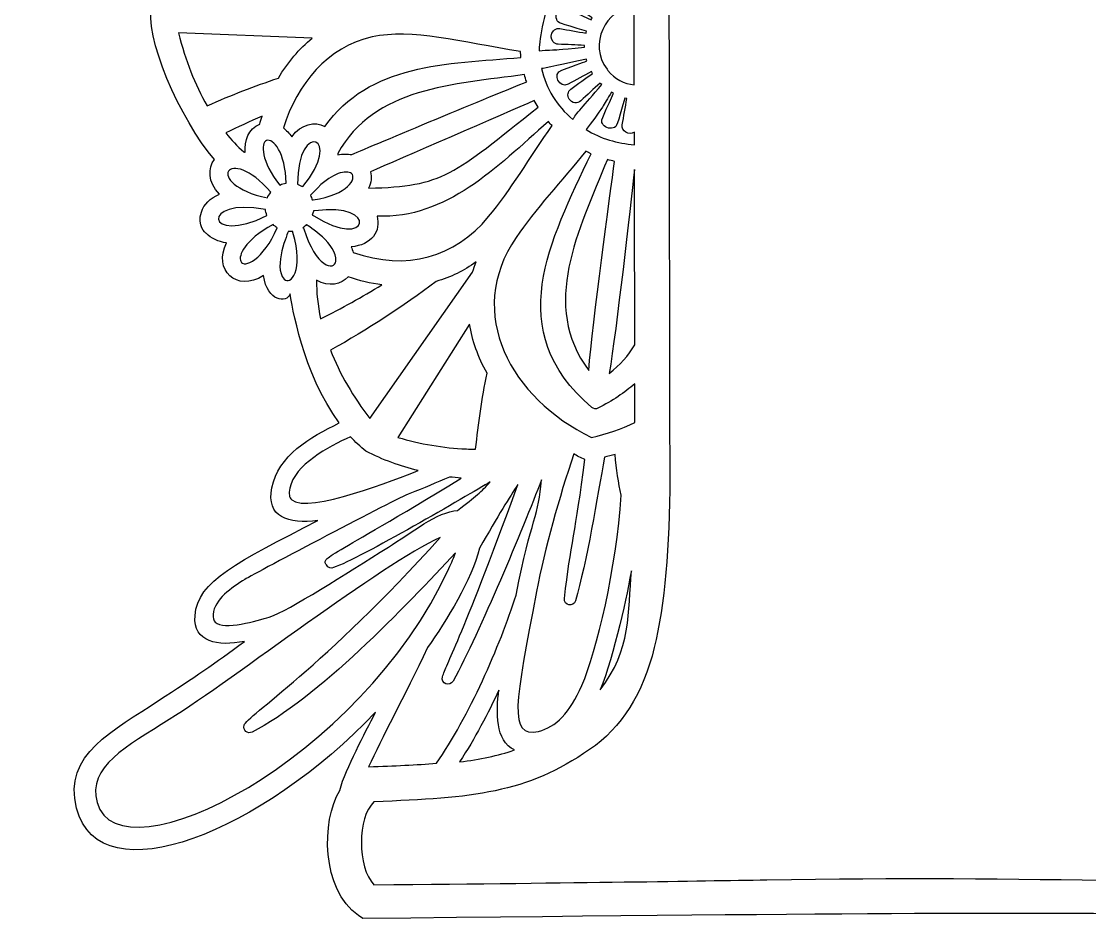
# Model space of a CAD drawing. Header units: millimetres. Extents: x -471 to 1551, y -2688 to 316.
# Drawn here: x 38.9 to 90.6, y -565 to -521.6 of the extents above; entities that cross this region are included whole.
import ezdxf

# ---------------------------------------------------------------- set-up
doc = ezdxf.new("R2010")
doc.units = ezdxf.units.MM
doc.header["$MEASUREMENT"] = 0
doc.layers.add('Layer 1', color=7, linetype='Continuous')

msp = doc.modelspace()

# ---------------------------------------------------------------- linework, layer by layer
at = {"layer": 'Layer 1', "color": 250}
for points, knots in [([(129.0453, -459.912), (114.3937, -454.6228), (101.4377, -456.0787), (81.2573, -456.0787), (81.2573, -456.0787), (74.1067, -456.0787), (59.105, -455.8023), (55.4559, -455.7469), (55.4559, -455.7469), (55.3452, -455.8576), (53.7051, -456.3367), (53.7051, -459.3407), (53.7051, -459.3407), (53.7051, -462.2894), (55.29, -462.9529), (55.3822, -463.0819), (55.3822, -463.0819), (60.008, -463.3215), (62.2933, -463.1925), (65.4448, -465.3303), (65.4448, -465.3303), (68.6515, -467.5419), (68.5778, -473.5868), (68.6146, -477.9915), (68.6146, -477.9915), (68.5962, -478.0283), (68.5593, -478.0836), (68.5409, -478.1205), (68.5409, -478.1205), (68.5778, -476.8488), (68.3198, -475.7431), (67.0482, -475.8905), (67.0482, -475.8905), (64.9288, -476.1485), (64.2653, -480.0003), (64.0073, -482.1197), (64.0073, -482.1197), (63.6571, -480.7927), (62.9937, -479.9634), (61.7957, -480.59), (61.7957, -480.59), (59.8238, -481.6221), (59.9343, -485.3633), (60.7084, -488.7543), (60.7084, -488.7543), (59.1603, -486.7639), (57.7597, -485.6581), (56.2669, -487.7222), (56.2669, -487.7222), (55.6034, -488.6622), (55.4007, -489.5836), (55.6034, -490.5788), (55.6034, -490.5788), (55.1426, -490.8368), (54.7003, -491.3344), (54.2765, -492.0716), (54.2765, -492.0716), (54.7003, -489.3255), (54.9584, -487.4826), (54.4792, -486.4137), (54.4792, -486.4137), (54.0737, -485.4922), (52.9126, -484.9209), (52.0464, -485.3632), (52.0464, -485.3632), (51.0328, -485.8608), (50.3877, -487.6485), (49.9824, -489.3255), (49.9824, -489.3255), (49.669, -486.3399), (49.4663, -485.6581), (49.1714, -483.4649), (49.1714, -483.4649), (49.1714, -483.4649), (49.024, -483.4649), (49.024, -483.4649), (49.024, -483.4649), (49.024, -483.4649), (49.024, -483.4649), (49.024, -483.4649), (49.024, -483.4649), (49.024, -483.4649), (49.153, -483.4464), (49.153, -483.4464), (49.153, -483.4464), (48.8581, -481.327), (48.5264, -478.9312), (47.3284, -477.8439), (47.3284, -477.8439), (46.2963, -476.9224), (44.4349, -476.8856), (43.4213, -477.8992), (43.4213, -477.8992), (41.4862, -479.8711), (42.3524, -485.7133), (42.9422, -488.4041), (42.9422, -488.4041), (42.1129, -487.2983), (41.0992, -486.5058), (40.2883, -487.6116), (40.2883, -487.6116), (38.8877, -489.5099), (41.3572, -493.5091), (42.6842, -495.4627), (42.6842, -495.4627), (41.4494, -494.5412), (40.3068, -494.2832), (39.9381, -495.7944), (39.9381, -495.7944), (39.201, -498.6694), (43.1449, -501.9868), (45.5407, -503.756), (45.5407, -503.756), (42.7947, -503.2031), (40.9886, -503.3322), (41.5784, -506.244), (41.5784, -506.244), (42.205, -508.9163), (43.9374, -509.8562), (46.3885, -510.3354), (46.3885, -510.3354), (45.854, -510.5934), (45.1169, -511.1279), (45.2274, -512.2521), (45.2274, -512.2521), (45.3011, -513.0631), (45.854, -514.1135), (46.2042, -514.5743), (46.2042, -514.5743), (46.7018, -515.2562), (47.2731, -515.6985), (47.955, -515.9197), (47.955, -515.9197), (46.4437, -517.7074), (45.4117, -520.0295), (45.2643, -520.7298), (45.2643, -520.7298), (45.2643, -520.7298), (45.2274, -520.8035), (45.2274, -520.8035), (45.2274, -520.8035), (44.7483, -522.2041), (46.5912, -526.3877), (48.2314, -528.2859), (48.2314, -528.2859), (47.9181, -528.6914), (47.8997, -529.3732), (48.471, -529.963), (48.471, -529.963), (48.0287, -530.1473), (47.7154, -530.4606), (47.6049, -530.8292), (47.6049, -530.8292), (47.3653, -531.4742), (47.8076, -531.8612), (47.8445, -531.8612), (47.8445, -531.8612), (48.0657, -532.1009), (48.4158, -532.2667), (48.8213, -532.322), (48.8213, -532.322), (48.1578, -533.6121), (49.3004, -534.7363), (50.609, -533.907), (50.609, -533.907), (50.7933, -535.1786), (51.7332, -535.2523), (51.8991, -534.7916), (51.8991, -534.7916), (51.9728, -535.2707), (52.4888, -538.6249), (54.2765, -541.0392), (54.2765, -541.0392), (52.8574, -541.7211), (51.3093, -542.6242), (51.0144, -544.1722), (51.0144, -544.1722), (50.7196, -545.5913), (51.8069, -545.9599), (53.2444, -545.7572), (53.2444, -545.7572), (49.3742, -547.766), (47.4023, -548.6875), (47.2917, -550.3646), (47.2917, -550.3646), (47.1996, -551.6731), (48.3975, -551.8574), (49.6876, -551.6178), (49.6876, -551.6178), (48.2132, -552.6868), (47.3102, -553.3502), (45.5225, -554.4744), (45.5225, -554.4744), (43.3846, -555.9119), (40.8782, -557.0729), (41.5601, -559.69), (41.5601, -559.69), (42.7028, -564.0578), (50.609, -560.7773), (56.0274, -555.0457), (56.0274, -555.0457), (55.5114, -556.0778), (54.6083, -557.718), (54.295, -558.8238), (54.295, -558.8238), (53.4104, -560.3166), (53.3919, -563.5971), (55.1981, -564.8871), (55.1981, -564.8871), (55.1981, -564.8871), (55.4192, -565.0346), (55.4192, -565.0346), (55.4192, -565.0346), (105.8794, -564.4633), (87.9843, -565.0346), (108.1648, -565.0346), (108.1648, -565.0346), (125.5992, -565.0346), (139.7163, -560.2797), (150.1289, -550.8991), (150.1289, -550.8991), (159.9888, -542.2004), (163.4351, -525.7611), (163.4351, -512.6208), (163.4351, -512.6208), (163.3981, -486.0084), (149.0783, -467.1364), (129.0453, -459.912)], [0, 0, 0, 0, 0.0172414, 0.0172414, 0.0172414, 0.0172414, 0.0344828, 0.0344828, 0.0344828, 0.0344828, 0.0517241, 0.0517241, 0.0517241, 0.0517241, 0.0689655, 0.0689655, 0.0689655, 0.0689655, 0.0862069, 0.0862069, 0.0862069, 0.0862069, 0.1034483, 0.1034483, 0.1034483, 0.1034483, 0.1206897, 0.1206897, 0.1206897, 0.1206897, 0.137931, 0.137931, 0.137931, 0.137931, 0.1551724, 0.1551724, 0.1551724, 0.1551724, 0.1724138, 0.1724138, 0.1724138, 0.1724138, 0.1896552, 0.1896552, 0.1896552, 0.1896552, 0.2068966, 0.2068966, 0.2068966, 0.2068966, 0.2241379, 0.2241379, 0.2241379, 0.2241379, 0.2413793, 0.2413793, 0.2413793, 0.2413793, 0.2586207, 0.2586207, 0.2586207, 0.2586207, 0.2758621, 0.2758621, 0.2758621, 0.2758621, 0.2931034, 0.2931034, 0.2931034, 0.2931034, 0.3103448, 0.3103448, 0.3103448, 0.3103448, 0.3275862, 0.3275862, 0.3275862, 0.3275862, 0.3448276, 0.3448276, 0.3448276, 0.3448276, 0.362069, 0.362069, 0.362069, 0.362069, 0.3793103, 0.3793103, 0.3793103, 0.3793103, 0.3965517, 0.3965517, 0.3965517, 0.3965517, 0.4137931, 0.4137931, 0.4137931, 0.4137931, 0.4310345, 0.4310345, 0.4310345, 0.4310345, 0.4482759, 0.4482759, 0.4482759, 0.4482759, 0.4655172, 0.4655172, 0.4655172, 0.4655172, 0.4827586, 0.4827586, 0.4827586, 0.4827586, 0.5, 0.5, 0.5, 0.5, 0.5172414, 0.5172414, 0.5172414, 0.5172414, 0.5344828, 0.5344828, 0.5344828, 0.5344828, 0.5517241, 0.5517241, 0.5517241, 0.5517241, 0.5689655, 0.5689655, 0.5689655, 0.5689655, 0.5862069, 0.5862069, 0.5862069, 0.5862069, 0.6034483, 0.6034483, 0.6034483, 0.6034483, 0.6206897, 0.6206897, 0.6206897, 0.6206897, 0.637931, 0.637931, 0.637931, 0.637931, 0.6551724, 0.6551724, 0.6551724, 0.6551724, 0.6724138, 0.6724138, 0.6724138, 0.6724138, 0.6896552, 0.6896552, 0.6896552, 0.6896552, 0.7068966, 0.7068966, 0.7068966, 0.7068966, 0.7241379, 0.7241379, 0.7241379, 0.7241379, 0.7413793, 0.7413793, 0.7413793, 0.7413793, 0.7586207, 0.7586207, 0.7586207, 0.7586207, 0.7758621, 0.7758621, 0.7758621, 0.7758621, 0.7931034, 0.7931034, 0.7931034, 0.7931034, 0.8103448, 0.8103448, 0.8103448, 0.8103448, 0.8275862, 0.8275862, 0.8275862, 0.8275862, 0.8448276, 0.8448276, 0.8448276, 0.8448276, 0.862069, 0.862069, 0.862069, 0.862069, 0.8793103, 0.8793103, 0.8793103, 0.8793103, 0.8965517, 0.8965517, 0.8965517, 0.8965517, 0.9137931, 0.9137931, 0.9137931, 0.9137931, 0.9310345, 0.9310345, 0.9310345, 0.9310345, 0.9482759, 0.9482759, 0.9482759, 0.9482759, 0.9655172, 0.9655172, 0.9655172, 0.9655172, 1, 1, 1, 1]), ([(148.9862, -549.6826), (137.7073, -559.8373), (123.1847, -563.3942), (108.1278, -563.3942), (108.1278, -563.3942), (97.2359, -563.3942), (87.7262, -562.9334), (74.973, -563.1546), (74.973, -563.1546), (71.5266, -563.2099), (66.3294, -563.3021), (55.9536, -563.3942), (55.9536, -563.3942), (55.1427, -562.5649), (55.1427, -560.1137), (55.9536, -559.3766), (55.9536, -559.3766), (60.7822, -559.1923), (63.307, -558.9711), (66.3848, -556.8517), (66.3848, -556.8517), (67.9328, -555.8012), (68.9833, -554.1242), (69.5178, -551.9126), (69.5178, -551.9126), (70.0154, -549.8301), (70.2734, -547.0656), (70.2734, -543.6562), (70.2734, -543.6562), (70.0522, -475.9642), (70.8263, -474.4531), (69.5178, -468.961), (69.5178, -468.961), (68.9833, -466.7126), (67.9328, -465.0355), (66.3848, -463.9666), (66.3848, -463.9666), (63.307, -461.8472), (60.9296, -461.6444), (55.9905, -461.4417), (55.9905, -461.4417), (55.1427, -460.594), (55.198, -458.0691), (55.9352, -457.4241), (55.9352, -457.4241), (68.283, -457.6268), (76.8159, -457.7374), (81.2758, -457.7374), (81.2758, -457.7374), (101.4563, -457.7374), (114.1727, -456.2999), (128.5109, -461.4602), (128.5109, -461.4602), (147.8804, -468.445), (161.7763, -486.635), (161.7763, -512.6392), (161.7763, -512.6392), (161.7394, -525.245), (158.4774, -541.3155), (148.9862, -549.6826)], [0, 0, 0, 0, 0.0625, 0.0625, 0.0625, 0.0625, 0.125, 0.125, 0.125, 0.125, 0.1875, 0.1875, 0.1875, 0.1875, 0.25, 0.25, 0.25, 0.25, 0.3125, 0.3125, 0.3125, 0.3125, 0.375, 0.375, 0.375, 0.375, 0.4375, 0.4375, 0.4375, 0.4375, 0.5, 0.5, 0.5, 0.5, 0.5625, 0.5625, 0.5625, 0.5625, 0.625, 0.625, 0.625, 0.625, 0.6875, 0.6875, 0.6875, 0.6875, 0.75, 0.75, 0.75, 0.75, 0.8125, 0.8125, 0.8125, 0.8125, 0.875, 0.875, 0.875, 0.875, 1, 1, 1, 1]), ([(64.597, -520.3243), (65.5553, -520.8219), (65.0761, -520.5086), (66.5137, -521.43), (66.5137, -521.43), (66.4768, -521.4669), (66.4768, -521.4853), (66.4584, -521.5222), (66.4584, -521.5222), (65.2973, -520.9877), (65.2051, -520.914), (65.0208, -520.9693), (65.0208, -520.9693), (64.8181, -521.043), (64.7075, -521.301), (64.7997, -521.5037), (64.7997, -521.5037), (64.8734, -521.7064), (64.8734, -521.6512), (66.2372, -522.075), (66.2372, -522.075), (66.2188, -522.1119), (66.2188, -522.1487), (66.2188, -522.1672), (66.2188, -522.1672), (65.7949, -522.0935), (65.371, -522.0197), (64.9471, -521.946), (64.9471, -521.946), (64.7628, -521.9092), (64.597, -522.0382), (64.5417, -522.2409), (64.5417, -522.2409), (64.5417, -522.2594), (64.4864, -522.4436), (64.6338, -522.591), (64.6338, -522.591), (64.6891, -522.6647), (64.7813, -522.7017), (64.8734, -522.7017), (64.8734, -522.7017), (65.2973, -522.7201), (65.7212, -522.7385), (66.1451, -522.757), (66.1451, -522.757), (66.1451, -522.7754), (66.1451, -522.8123), (66.1451, -522.8491), (66.1451, -522.8491), (63.4359, -523.0887), (65.7396, -522.9044), (63.952, -523.015), (63.952, -523.015), (63.9336, -522.7385), (64.1363, -521.1167), (64.597, -520.3243)], [0, 0, 0, 0, 0.0666667, 0.0666667, 0.0666667, 0.0666667, 0.1333333, 0.1333333, 0.1333333, 0.1333333, 0.2, 0.2, 0.2, 0.2, 0.2666667, 0.2666667, 0.2666667, 0.2666667, 0.3333333, 0.3333333, 0.3333333, 0.3333333, 0.4, 0.4, 0.4, 0.4, 0.4666667, 0.4666667, 0.4666667, 0.4666667, 0.5333333, 0.5333333, 0.5333333, 0.5333333, 0.6, 0.6, 0.6, 0.6, 0.6666667, 0.6666667, 0.6666667, 0.6666667, 0.7333333, 0.7333333, 0.7333333, 0.7333333, 0.8, 0.8, 0.8, 0.8, 0.8666667, 0.8666667, 0.8666667, 0.8666667, 1, 1, 1, 1]), ([(68.5409, -520.8587), (68.5409, -522.0935), (68.5409, -523.3651), (68.5409, -524.6737), (68.5409, -524.6737), (68.0618, -524.6184), (67.601, -524.3788), (67.2693, -523.9734), (67.2693, -523.9734), (67.2693, -523.9549), (67.2508, -523.9365), (67.2325, -523.9181), (67.2325, -523.9181), (66.3294, -522.7017), (67.1403, -521.0061), (68.5409, -520.8587)], [0, 0, 0, 0, 0.2, 0.2, 0.2, 0.2, 0.4, 0.4, 0.4, 0.4, 0.6, 0.6, 0.6, 0.6, 1, 1, 1, 1]), ([(47.8813, -525.6873), (47.2732, -524.6368), (46.8309, -523.5126), (46.4991, -522.1488), (46.4991, -522.1488), (46.4991, -522.1488), (52.9679, -522.4068), (52.9679, -522.4068), (52.9679, -522.4068), (52.3413, -522.9228), (51.77, -523.5863), (51.3277, -524.3419), (51.3277, -524.3419), (50.1667, -524.7289), (49.0609, -525.1528), (47.8813, -525.6873)], [0, 0, 0, 0, 0.2, 0.2, 0.2, 0.2, 0.4, 0.4, 0.4, 0.4, 0.6, 0.6, 0.6, 0.6, 1, 1, 1, 1]), ([(63.0489, -523.0518), (63.0489, -523.144), (63.0674, -523.2361), (63.0674, -523.3467), (63.0674, -523.3467), (59.4183, -523.6415), (55.7324, -523.66), (53.5761, -526.6825), (53.5761, -526.6825), (53.0785, -526.4245), (52.4335, -526.5535), (51.9728, -527.1801), (51.9728, -527.1801), (51.8438, -527.0142), (51.7147, -526.8668), (51.5673, -526.7562), (51.5673, -526.7562), (52.2308, -524.6184), (53.7051, -522.8307), (55.8614, -522.3516), (55.8614, -522.3516), (57.7781, -521.9277), (60.1739, -522.6095), (63.0489, -523.0518)], [0, 0, 0, 0, 0.1428571, 0.1428571, 0.1428571, 0.1428571, 0.2857143, 0.2857143, 0.2857143, 0.2857143, 0.4285714, 0.4285714, 0.4285714, 0.4285714, 0.5714286, 0.5714286, 0.5714286, 0.5714286, 0.7142857, 0.7142857, 0.7142857, 0.7142857, 1, 1, 1, 1]), ([(66.2372, -523.4204), (66.2372, -523.4389), (66.2372, -523.4573), (66.2557, -523.5126), (66.2557, -523.5126), (66.2372, -523.531), (65.7581, -523.6969), (65.0393, -523.9549), (65.0393, -523.9549), (64.5601, -524.1207), (64.9287, -524.8764), (65.3526, -524.6368), (65.3526, -524.6368), (65.7212, -524.4341), (66.1082, -524.2314), (66.4768, -524.0287), (66.4768, -524.0287), (66.4768, -524.0287), (66.5321, -524.1208), (66.5321, -524.1208), (66.5321, -524.1208), (66.182, -524.3604), (65.8318, -524.6184), (65.4817, -524.8764), (65.4817, -524.8764), (65.3342, -524.987), (65.2974, -525.1897), (65.408, -525.3556), (65.408, -525.3556), (65.5186, -525.5583), (65.8134, -525.6136), (65.9609, -525.4477), (65.9609, -525.4477), (66.2742, -525.1529), (66.5875, -524.858), (66.9008, -524.5816), (66.9008, -524.5816), (66.9193, -524.6), (66.9561, -524.6369), (66.9745, -524.6553), (66.9745, -524.6553), (66.0899, -525.7242), (65.7029, -526.0744), (65.5739, -526.3508), (65.5739, -526.3508), (64.7998, -525.6874), (64.2838, -524.858), (64.0627, -523.8813), (64.0627, -523.8813), (64.1363, -523.8996), (65.2236, -523.6416), (66.2372, -523.4204)], [0, 0, 0, 0, 0.0714286, 0.0714286, 0.0714286, 0.0714286, 0.1428571, 0.1428571, 0.1428571, 0.1428571, 0.2142857, 0.2142857, 0.2142857, 0.2142857, 0.2857143, 0.2857143, 0.2857143, 0.2857143, 0.3571429, 0.3571429, 0.3571429, 0.3571429, 0.4285714, 0.4285714, 0.4285714, 0.4285714, 0.5, 0.5, 0.5, 0.5, 0.5714286, 0.5714286, 0.5714286, 0.5714286, 0.6428571, 0.6428571, 0.6428571, 0.6428571, 0.7142857, 0.7142857, 0.7142857, 0.7142857, 0.7857143, 0.7857143, 0.7857143, 0.7857143, 0.8571429, 0.8571429, 0.8571429, 0.8571429, 1, 1, 1, 1]), ([(54.8846, -528.0462), (54.6635, -528.0094), (54.4423, -528.0094), (54.2027, -528.0647), (54.2027, -528.0647), (54.2027, -528.0462), (54.2027, -528.0094), (54.2027, -527.991), (54.2027, -527.991), (55.9535, -524.8027), (59.8053, -524.6368), (63.2332, -524.1761), (63.2332, -524.1761), (63.2701, -524.2867), (63.2885, -524.4157), (63.3438, -524.5262), (63.3438, -524.5262), (61.8694, -525.1159), (55.9535, -527.5671), (54.8846, -528.0462)], [0, 0, 0, 0, 0.1666667, 0.1666667, 0.1666667, 0.1666667, 0.3333333, 0.3333333, 0.3333333, 0.3333333, 0.5, 0.5, 0.5, 0.5, 0.6666667, 0.6666667, 0.6666667, 0.6666667, 1, 1, 1, 1]), ([(67.4536, -525.0238), (67.5089, -525.0607), (67.5089, -525.0607), (67.5458, -525.0791), (67.5458, -525.0791), (66.9376, -526.4061), (66.9376, -526.3876), (67.0113, -526.5351), (67.0113, -526.5351), (67.1035, -526.7194), (67.3246, -526.8115), (67.5273, -526.7562), (67.5273, -526.7562), (67.7485, -526.6825), (67.6932, -526.6272), (68.0986, -525.3187), (68.0986, -525.3187), (68.1355, -525.3371), (68.1723, -525.3371), (68.1908, -525.3371), (68.1908, -525.3371), (68.1171, -525.761), (68.0433, -526.1849), (67.9696, -526.6088), (67.9696, -526.6088), (67.9143, -526.9221), (68.3014, -527.1248), (68.5594, -526.9589), (68.5594, -526.9589), (68.5594, -527.1616), (68.5594, -527.3644), (68.5594, -527.5671), (68.5594, -527.5671), (67.7485, -527.5118), (66.9192, -527.2722), (66.2188, -526.8299), (66.2188, -526.8299), (66.4585, -526.5351), (66.827, -526.019), (67.0113, -525.7426), (67.0113, -525.7426), (67.1035, -525.5767), (67.2509, -525.3555), (67.4536, -525.0238)], [0, 0, 0, 0, 0.0833333, 0.0833333, 0.0833333, 0.0833333, 0.1666667, 0.1666667, 0.1666667, 0.1666667, 0.25, 0.25, 0.25, 0.25, 0.3333333, 0.3333333, 0.3333333, 0.3333333, 0.4166667, 0.4166667, 0.4166667, 0.4166667, 0.5, 0.5, 0.5, 0.5, 0.5833333, 0.5833333, 0.5833333, 0.5833333, 0.6666667, 0.6666667, 0.6666667, 0.6666667, 0.75, 0.75, 0.75, 0.75, 0.8333333, 0.8333333, 0.8333333, 0.8333333, 1, 1, 1, 1]), ([(55.7877, -528.8755), (57.0593, -528.3226), (62.2933, -526.0558), (63.7124, -525.4292), (63.7124, -525.4292), (63.7677, -525.5398), (63.823, -525.6504), (63.8967, -525.7425), (63.8967, -525.7425), (59.7869, -529.023), (59.3262, -529.5943), (55.6955, -529.668), (55.6955, -529.668), (55.8245, -529.41), (55.8429, -529.1336), (55.7877, -528.8755)], [0, 0, 0, 0, 0.2, 0.2, 0.2, 0.2, 0.4, 0.4, 0.4, 0.4, 0.6, 0.6, 0.6, 0.6, 1, 1, 1, 1]), ([(50.4247, -526.5719), (49.8717, -526.7931), (49.6875, -527.3828), (49.7244, -527.9357), (49.7244, -527.9357), (49.7059, -527.9357), (49.6875, -527.9172), (49.6507, -527.9172), (49.6507, -527.9172), (49.3373, -527.6408), (49.0425, -527.3275), (48.7845, -526.9958), (48.7845, -526.9958), (49.3558, -526.7193), (49.9456, -526.4428), (50.5353, -526.1848), (50.5353, -526.1848), (50.4984, -526.3138), (50.4615, -526.4428), (50.4247, -526.5719)], [0, 0, 0, 0, 0.1666667, 0.1666667, 0.1666667, 0.1666667, 0.3333333, 0.3333333, 0.3333333, 0.3333333, 0.5, 0.5, 0.5, 0.5, 0.6666667, 0.6666667, 0.6666667, 0.6666667, 1, 1, 1, 1]), ([(52.2492, -529.4838), (52.2677, -526.277), (54.5345, -527.1985), (52.5072, -529.5944), (52.5072, -529.5944), (52.4335, -529.5575), (52.3414, -529.5206), (52.2492, -529.4838)], [0, 0, 0, 0, 0.3333333, 0.3333333, 0.3333333, 0.3333333, 1, 1, 1, 1]), ([(56.101, -531.0319), (59.492, -531.1425), (61.851, -528.6913), (64.3944, -526.4429), (64.3944, -526.4429), (64.4497, -526.5166), (64.5234, -526.5904), (64.5787, -526.6456), (64.5787, -526.6456), (63.5097, -528.1752), (62.533, -529.8155), (61.501, -531.0503), (61.501, -531.0503), (59.8423, -533.0406), (57.557, -533.6857), (54.94, -532.7826), (54.94, -532.7826), (54.9215, -532.6905), (54.8847, -532.5983), (54.8478, -532.5062), (54.8478, -532.5062), (55.8429, -532.4509), (56.3037, -531.7137), (56.101, -531.0319)], [0, 0, 0, 0, 0.1428571, 0.1428571, 0.1428571, 0.1428571, 0.2857143, 0.2857143, 0.2857143, 0.2857143, 0.4285714, 0.4285714, 0.4285714, 0.4285714, 0.5714286, 0.5714286, 0.5714286, 0.5714286, 0.7142857, 0.7142857, 0.7142857, 0.7142857, 1, 1, 1, 1]), ([(50.7564, -527.3644), (51.0697, -527.2538), (51.6778, -527.9357), (51.6963, -529.4285), (51.6963, -529.4285), (51.5857, -529.4469), (51.4936, -529.4653), (51.4014, -529.5206), (51.4014, -529.5206), (50.48, -528.378), (50.4615, -527.4749), (50.7564, -527.3644)], [0, 0, 0, 0, 0.25, 0.25, 0.25, 0.25, 0.5, 0.5, 0.5, 0.5, 1, 1, 1, 1]), ([(50.9591, -529.8708), (50.8854, -529.9629), (50.8301, -530.0551), (50.7933, -530.1472), (50.7933, -530.1472), (47.6233, -529.4653), (48.895, -527.4565), (50.9591, -529.8708)], [0, 0, 0, 0, 0.3333333, 0.3333333, 0.3333333, 0.3333333, 1, 1, 1, 1]), ([(66.4768, -541.7395), (62.5882, -539.8412), (60.3213, -535.7498), (62.8277, -532.0639), (62.8277, -532.0639), (63.7492, -530.7002), (65.0578, -529.3179), (66.2004, -527.8805), (66.2004, -527.8805), (66.2925, -527.9173), (66.3662, -527.9726), (66.4584, -528.0095), (66.4584, -528.0095), (64.4864, -532.1929), (62.1274, -536.5792), (66.4952, -540.2836), (66.4952, -540.2836), (66.5874, -540.3573), (66.6979, -540.3758), (66.7901, -540.3205), (66.7901, -540.3205), (67.5089, -539.9703), (68.0802, -539.5648), (68.5778, -539.141), (68.5778, -539.141), (68.5778, -539.7676), (68.5778, -540.3942), (68.5778, -541.0208), (68.5778, -541.0208), (67.9328, -541.334), (67.2325, -541.5735), (66.4768, -541.7395)], [0, 0, 0, 0, 0.1111111, 0.1111111, 0.1111111, 0.1111111, 0.2222222, 0.2222222, 0.2222222, 0.2222222, 0.3333333, 0.3333333, 0.3333333, 0.3333333, 0.4444444, 0.4444444, 0.4444444, 0.4444444, 0.5555556, 0.5555556, 0.5555556, 0.5555556, 0.6666667, 0.6666667, 0.6666667, 0.6666667, 0.7777778, 0.7777778, 0.7777778, 0.7777778, 1, 1, 1, 1]), ([(67.2509, -528.2858), (67.3615, -528.3227), (67.4905, -528.3412), (67.6011, -528.378), (67.6011, -528.378), (67.3799, -529.9261), (66.5321, -536.1921), (66.3478, -538.4958), (66.3478, -538.4958), (63.9888, -535.326), (65.8502, -531.7322), (67.2509, -528.2858)], [0, 0, 0, 0, 0.25, 0.25, 0.25, 0.25, 0.5, 0.5, 0.5, 0.5, 1, 1, 1, 1]), ([(54.2212, -528.9677), (54.4976, -528.8571), (54.7556, -528.8755), (54.8662, -528.9677), (54.8662, -528.9677), (55.1242, -529.1889), (54.7187, -529.9813), (53.0048, -530.2393), (53.0048, -530.2393), (52.9863, -530.2393), (52.9863, -530.2393), (52.9679, -530.2393), (52.9679, -530.2393), (52.9495, -530.1656), (52.9126, -530.0919), (52.8758, -530.0182), (52.8758, -530.0182), (53.0969, -529.7971), (53.5761, -529.2073), (54.2212, -528.9677)], [0, 0, 0, 0, 0.1666667, 0.1666667, 0.1666667, 0.1666667, 0.3333333, 0.3333333, 0.3333333, 0.3333333, 0.5, 0.5, 0.5, 0.5, 0.6666667, 0.6666667, 0.6666667, 0.6666667, 1, 1, 1, 1]), ([(68.5594, -528.765), (68.5594, -531.4557), (68.5778, -534.2939), (68.5778, -537.2611), (68.5778, -537.2611), (68.2645, -537.7771), (67.8591, -538.2378), (67.3431, -538.6433), (67.3431, -538.6433), (67.6932, -536.487), (68.3567, -530.6632), (68.5594, -528.765)], [0, 0, 0, 0, 0.25, 0.25, 0.25, 0.25, 0.5, 0.5, 0.5, 0.5, 1, 1, 1, 1]), ([(50.7011, -530.7001), (50.7011, -530.7922), (50.738, -530.8844), (50.7748, -530.9949), (50.7748, -530.9949), (47.8261, -532.4878), (47.4943, -530.0919), (50.7011, -530.7001)], [0, 0, 0, 0, 0.3333333, 0.3333333, 0.3333333, 0.3333333, 1, 1, 1, 1]), ([(53.0232, -530.7739), (53.0417, -530.7739), (53.0785, -530.7739), (53.0969, -530.7739), (53.0969, -530.7739), (56.2484, -530.3131), (55.7323, -532.7458), (53.0416, -531.0135), (53.0416, -531.0135), (53.0232, -530.995), (52.9863, -530.9766), (52.9679, -530.9766), (52.9679, -530.9766), (52.9864, -530.9213), (53.0048, -530.8476), (53.0232, -530.7739)], [0, 0, 0, 0, 0.2, 0.2, 0.2, 0.2, 0.4, 0.4, 0.4, 0.4, 0.6, 0.6, 0.6, 0.6, 1, 1, 1, 1]), ([(49.5032, -533.2066), (49.3926, -532.967), (49.6507, -532.1929), (51.0697, -531.4373), (51.0697, -531.4373), (51.125, -531.4926), (51.1987, -531.5479), (51.2724, -531.5848), (51.2724, -531.5848), (50.609, -533.1513), (49.6506, -533.5751), (49.5032, -533.2066)], [0, 0, 0, 0, 0.25, 0.25, 0.25, 0.25, 0.5, 0.5, 0.5, 0.5, 1, 1, 1, 1]), ([(52.5072, -531.5847), (52.5809, -531.5479), (52.6362, -531.4926), (52.6915, -531.4373), (52.6915, -531.4373), (52.7468, -531.4926), (54.2028, -532.3772), (54.1106, -533.2065), (54.1106, -533.2065), (54.0553, -533.7041), (53.1154, -533.5013), (52.5625, -531.64), (52.5625, -531.64), (52.5441, -531.6216), (52.5441, -531.6032), (52.5072, -531.5847)], [0, 0, 0, 0, 0.2, 0.2, 0.2, 0.2, 0.4, 0.4, 0.4, 0.4, 0.6, 0.6, 0.6, 0.6, 1, 1, 1, 1]), ([(51.6041, -534.0727), (51.0512, -533.483), (51.8068, -531.7875), (51.8068, -531.769), (51.8068, -531.769), (51.8805, -531.769), (51.9543, -531.769), (52.028, -531.769), (52.028, -531.769), (52.028, -531.7875), (52.028, -531.8059), (52.028, -531.8243), (52.028, -531.8243), (52.5809, -533.6673), (51.8991, -534.4044), (51.6041, -534.0727)], [0, 0, 0, 0, 0.2, 0.2, 0.2, 0.2, 0.4, 0.4, 0.4, 0.4, 0.6, 0.6, 0.6, 0.6, 1, 1, 1, 1]), ([(58.9576, -534.1833), (59.6763, -533.9806), (60.3213, -533.6673), (60.8927, -533.2433), (60.8927, -533.2433), (60.8373, -533.4092), (60.782, -533.5751), (60.7268, -533.741), (60.7268, -533.741), (60.7268, -533.741), (55.7508, -540.8179), (55.7508, -540.8179), (55.7508, -540.8179), (54.9767, -539.8227), (54.2764, -538.6248), (53.8525, -537.5191), (53.8525, -537.5191), (55.6587, -536.5054), (57.3358, -535.4181), (58.9576, -534.1833)], [0, 0, 0, 0, 0.1666667, 0.1666667, 0.1666667, 0.1666667, 0.3333333, 0.3333333, 0.3333333, 0.3333333, 0.5, 0.5, 0.5, 0.5, 0.6666667, 0.6666667, 0.6666667, 0.6666667, 1, 1, 1, 1]), ([(53.1707, -534.128), (53.7788, -534.4782), (54.3686, -534.3307), (54.7003, -533.9622), (54.7003, -533.9622), (55.2532, -534.1465), (55.7876, -534.294), (56.3405, -534.3492), (56.3405, -534.3492), (55.3822, -534.939), (54.387, -535.4918), (53.3734, -535.9894), (53.3734, -535.9894), (53.226, -535.3444), (53.1707, -534.7177), (53.1707, -534.128)], [0, 0, 0, 0, 0.2, 0.2, 0.2, 0.2, 0.4, 0.4, 0.4, 0.4, 0.6, 0.6, 0.6, 0.6, 1, 1, 1, 1]), ([(60.4135, -542.2923), (60.4135, -542.2923), (60.4135, -542.3108), (60.4135, -542.2923), (60.4135, -542.2923), (59.3262, -542.2555), (58.1651, -542.0527), (57.1146, -541.7394), (57.1146, -541.7394), (57.1146, -541.7394), (60.5794, -536.2474), (60.5794, -536.2474), (60.5794, -536.2474), (60.7084, -537.0583), (60.9849, -537.8508), (61.4272, -538.6248), (61.4272, -538.6248), (61.1692, -539.878), (61.0033, -541.0575), (60.8743, -542.3107), (60.8743, -542.3107), (60.7268, -542.3108), (60.5793, -542.3108), (60.4135, -542.2923), (60.4135, -542.2923), (60.432, -542.3108), (60.432, -542.2923), (60.4135, -542.2923)], [0, 0, 0, 0, 0.125, 0.125, 0.125, 0.125, 0.25, 0.25, 0.25, 0.25, 0.375, 0.375, 0.375, 0.375, 0.5, 0.5, 0.5, 0.5, 0.625, 0.625, 0.625, 0.625, 0.75, 0.75, 0.75, 0.75, 1, 1, 1, 1]), ([(51.9728, -544.7619), (51.8438, -544.6513), (51.8253, -544.467), (51.8806, -544.1906), (51.8806, -544.1906), (52.1202, -543.0479), (53.742, -542.2002), (54.8109, -541.7025), (54.8109, -541.7025), (55.0505, -541.9606), (55.2901, -542.1817), (55.5665, -542.4029), (55.5665, -542.4029), (56.3775, -542.8267), (57.2436, -543.14), (58.0914, -543.3428), (58.0914, -543.3428), (57.1146, -543.7483), (52.7652, -545.4438), (51.9728, -544.7619)], [0, 0, 0, 0, 0.1666667, 0.1666667, 0.1666667, 0.1666667, 0.3333333, 0.3333333, 0.3333333, 0.3333333, 0.5, 0.5, 0.5, 0.5, 0.6666667, 0.6666667, 0.6666667, 0.6666667, 1, 1, 1, 1]), ([(65.6291, -542.5319), (65.7581, -542.6241), (65.9792, -542.7346), (66.1635, -542.8084), (66.1635, -542.8084), (65.7028, -546.3837), (65.4816, -546.8629), (65.1683, -549.5352), (65.1683, -549.5352), (65.1315, -549.867), (65.6106, -549.9775), (65.7028, -549.6458), (65.7028, -549.6458), (66.2372, -547.8397), (66.7901, -544.5408), (67.1034, -542.6979), (67.1034, -542.6979), (67.2692, -542.661), (67.4535, -542.6057), (67.6194, -542.5689), (67.6194, -542.5689), (67.6931, -543.2692), (67.7852, -543.9511), (67.9142, -544.5408), (67.9142, -544.5408), (67.6931, -548.0977), (66.7348, -552.0601), (66.016, -553.7556), (66.016, -553.7556), (65.4262, -555.0641), (64.7628, -555.7645), (63.915, -555.9672), (63.915, -555.9672), (62.4222, -556.2989), (62.7908, -554.5665), (63.8228, -549.2035), (63.8228, -549.2035), (64.2284, -547.084), (64.9103, -544.6513), (65.6291, -542.5319)], [0, 0, 0, 0, 0.0909091, 0.0909091, 0.0909091, 0.0909091, 0.1818182, 0.1818182, 0.1818182, 0.1818182, 0.2727273, 0.2727273, 0.2727273, 0.2727273, 0.3636364, 0.3636364, 0.3636364, 0.3636364, 0.4545455, 0.4545455, 0.4545455, 0.4545455, 0.5454545, 0.5454545, 0.5454545, 0.5454545, 0.6363636, 0.6363636, 0.6363636, 0.6363636, 0.7272727, 0.7272727, 0.7272727, 0.7272727, 0.8181818, 0.8181818, 0.8181818, 0.8181818, 1, 1, 1, 1]), ([(48.2684, -550.6778), (48.1947, -550.6041), (48.1578, -550.4751), (48.1763, -550.3092), (48.1763, -550.3092), (48.2131, -549.5721), (49.0793, -549.0007), (49.7059, -548.6137), (49.7059, -548.6137), (50.2588, -548.2819), (57.0777, -544.6697), (57.6859, -544.4486), (57.6859, -544.4486), (58.3679, -544.1906), (58.976, -543.9326), (59.6026, -543.6561), (59.6026, -543.6561), (59.7869, -543.6746), (59.9896, -543.6929), (60.174, -543.7114), (60.174, -543.7114), (53.613, -547.729), (53.4103, -547.4895), (53.6498, -547.9134), (53.6498, -547.9134), (53.7235, -548.0424), (53.8895, -548.0977), (54, -548.0424), (54, -548.0424), (55.2716, -547.6), (60.5241, -544.5223), (61.5746, -543.8957), (61.5746, -543.8957), (61.1507, -544.3749), (60.8927, -544.5776), (59.9896, -545.2779), (59.9896, -545.2779), (59.0682, -545.3148), (57.7044, -546.3837), (56.6539, -547.0472), (56.6539, -547.0472), (54.5898, -548.3373), (51.8621, -550.1065), (50.8854, -550.4382), (50.8854, -550.4382), (50.351, -550.5857), (48.6738, -551.1017), (48.2684, -550.6778)], [0, 0, 0, 0, 0.0769231, 0.0769231, 0.0769231, 0.0769231, 0.1538462, 0.1538462, 0.1538462, 0.1538462, 0.2307692, 0.2307692, 0.2307692, 0.2307692, 0.3076923, 0.3076923, 0.3076923, 0.3076923, 0.3846154, 0.3846154, 0.3846154, 0.3846154, 0.4615385, 0.4615385, 0.4615385, 0.4615385, 0.5384615, 0.5384615, 0.5384615, 0.5384615, 0.6153846, 0.6153846, 0.6153846, 0.6153846, 0.6923077, 0.6923077, 0.6923077, 0.6923077, 0.7692308, 0.7692308, 0.7692308, 0.7692308, 0.8461538, 0.8461538, 0.8461538, 0.8461538, 1, 1, 1, 1]), ([(58.5521, -551.9126), (59.4552, -550.6041), (60.69, -548.6321), (61.0585, -547.1025), (61.0585, -547.1025), (61.98, -545.4991), (62.5144, -544.6145), (62.9199, -544.0248), (62.9199, -544.0248), (60.0633, -551.8205), (59.4736, -552.6498), (59.2708, -553.3318), (59.2708, -553.3318), (59.1786, -553.6451), (59.621, -553.8294), (59.7868, -553.5345), (59.7868, -553.5345), (61.0953, -551.1202), (63.141, -546.181), (64.0625, -543.7852), (64.0625, -543.7852), (63.9335, -545.5544), (63.5833, -545.5729), (62.8277, -549.3694), (62.8277, -549.3694), (62.0536, -551.8389), (60.5424, -555.2668), (58.9759, -557.5152), (58.9759, -557.5152), (58.0176, -557.5889), (56.9486, -557.6443), (55.6954, -557.6811), (55.6954, -557.6811), (56.3037, -556.3357), (57.4095, -554.3084), (58.5521, -551.9126)], [0, 0, 0, 0, 0.1, 0.1, 0.1, 0.1, 0.2, 0.2, 0.2, 0.2, 0.3, 0.3, 0.3, 0.3, 0.4, 0.4, 0.4, 0.4, 0.5, 0.5, 0.5, 0.5, 0.6, 0.6, 0.6, 0.6, 0.7, 0.7, 0.7, 0.7, 0.8, 0.8, 0.8, 0.8, 1, 1, 1, 1]), ([(42.5552, -559.4134), (42.0576, -557.681), (43.9928, -556.7043), (46.0384, -555.3958), (46.0384, -555.3958), (49.2452, -553.4054), (56.3222, -547.858), (59.1603, -546.5864), (59.1603, -546.5864), (53.5392, -552.8525), (49.798, -555.2299), (49.669, -555.6722), (49.669, -555.6722), (49.5954, -555.9119), (49.8349, -556.1146), (50.0561, -556.004), (50.0561, -556.004), (53.1154, -554.4744), (57.5938, -549.8301), (59.8975, -547.3237), (59.8975, -547.3237), (59.8238, -547.5448), (59.7132, -547.8028), (59.5842, -548.0793), (59.5842, -548.0793), (55.2901, -557.3862), (43.661, -563.2652), (42.5552, -559.4134)], [0, 0, 0, 0, 0.125, 0.125, 0.125, 0.125, 0.25, 0.25, 0.25, 0.25, 0.375, 0.375, 0.375, 0.375, 0.5, 0.5, 0.5, 0.5, 0.625, 0.625, 0.625, 0.625, 0.75, 0.75, 0.75, 0.75, 1, 1, 1, 1]), ([(68.4119, -548.1898), (68.2461, -550.1802), (68.4119, -552.0231), (66.9007, -553.9583), (66.9007, -553.9583), (67.5826, -552.3549), (68.2461, -549.1113), (68.4119, -548.1898)], [0, 0, 0, 0, 0.3333333, 0.3333333, 0.3333333, 0.3333333, 1, 1, 1, 1]), ([(62.754, -556.8702), (61.9431, -557.1466), (61.0954, -557.3309), (60.1002, -557.4415), (60.1002, -557.4415), (60.8373, -556.3172), (61.4824, -555.0825), (61.9984, -553.9767), (61.9984, -553.9767), (61.8694, -555.0088), (61.8141, -556.4279), (62.754, -556.8702)], [0, 0, 0, 0, 0.25, 0.25, 0.25, 0.25, 0.5, 0.5, 0.5, 0.5, 1, 1, 1, 1])]:
    msp.add_open_spline(points, degree=3, knots=knots, dxfattribs=at)

doc.saveas('drawing.dxf')
